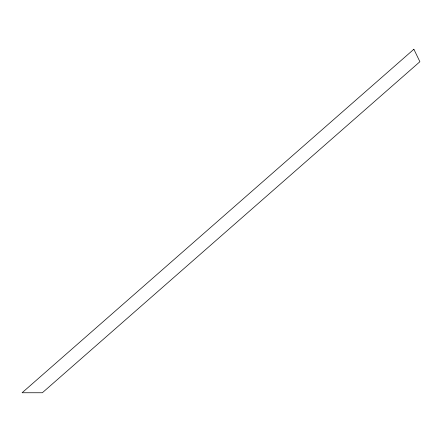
<?xml version="1.0" encoding="UTF-8"?>
<svg xmlns="http://www.w3.org/2000/svg" width="442" height="442" viewBox="0 0 442 442"><rect width="100%" height="100%" fill="white"/><g stroke="black" fill="none" stroke-linecap="round" stroke-linejoin="round"><path stroke-width="0.66" d="M413.872 49.25L22.1 392.75L42.344 392.75L419.9 61.714L413.872 49.25"/></g></svg>
